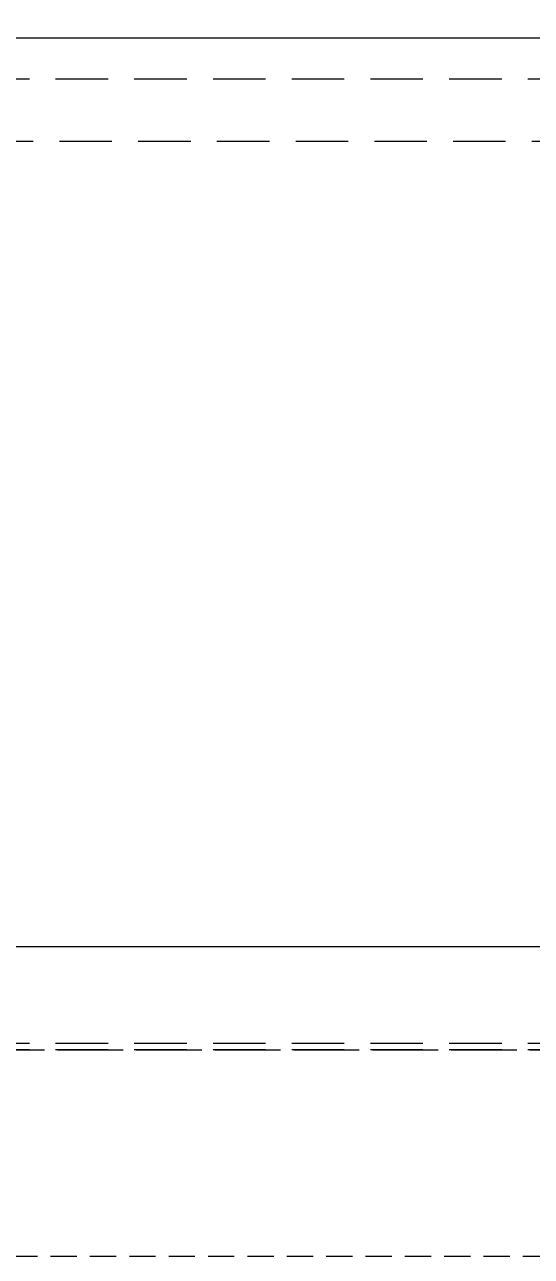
# Model space of a CAD drawing. Header units: millimetres. Extents: x -20000 to 230000, y -17405 to 24510.
# Drawn here: x 4842.1 to 4964.7, y -5852.1 to -5553.9 of the extents above; entities that cross this region are included whole.
import ezdxf
from ezdxf.enums import TextEntityAlignment as Align

# ---------------------------------------------------------------- set-up
doc = ezdxf.new("R2010")
doc.units = ezdxf.units.MM
doc.header["$PDMODE"] = 35
doc.header["$PDSIZE"] = 0.5
doc.linetypes.add('CACHE', pattern=[9.525, 6.35, -3.175])
doc.layers.get('0').update_dxf_attribs({"lineweight": 13})
doc.layers.get('Defpoints').update_dxf_attribs({"true_color": 0xc2a584})
for name, color, linetype, lineweight in [('1 - Aluminium', 150, 'Continuous', 13), ('1 - Cotation', 32, 'Continuous', 13), ('1 - INTERROMPU', 253, 'CACHE', 13), ('1 - PVC', 7, 'Continuous', 13)]:
    doc.layers.add(name, color=color, linetype=linetype, lineweight=lineweight)
doc.styles.get("Standard").update_dxf_attribs({"font": 'ARIALUNI.TTF'})
doc.styles.add('Texte Poralu', font='tahomabd.ttf')
doc.dimstyles.new('100 - 1000', dxfattribs={"dimtxt": 15, "dimasz": 15, "dimexe": 5, "dimexo": 2.5, "dimgap": 8, "dimtad": 1, "dimdec": 1, "dimtxsty": 'Texte Poralu', "dimcen": 10, "dimazin": 0, "dimtfac": 1, "dimtdec": 1, "dimtmove": 0, "dimatfit": 3, "dimfxl": 1, "dimarcsym": 0})

# ---------------------------------------------------------------- blocks, each defined once
blk = doc.blocks.new('*U899')
at = {"layer": '1 - PVC', "linetype": 'ByBlock'}
blk.add_lwpolyline([(-340, 118), (340, 118)], dxfattribs=at)
for tag, p in [('PA1', (-320, 123)), ('PA2', (320, 123))]:
    blk.add_attdef(tag, text='', height=4).set_placement(p, align=Align.MIDDLE_CENTER)
blk = doc.blocks.new('*U930')
at = {"layer": '1 - Aluminium', "linetype": 'CACHE', "ltscale": 2}
for points in [[(-338.5, 245), (338.5, 245), (338.5, 235), (-338.5, 235)], [(338.5, 1.5), (-338.5, 1.5), (-338.5, 0), (338.5, 0)]]:
    blk.add_lwpolyline(points, close=True, dxfattribs=at)
at = {"layer": '1 - Aluminium', "linetype": 'ByBlock', "ltscale": 2}
blk.add_lwpolyline([(-338.5, 25), (-338.5, 245), (338.5, 245), (338.5, 25)], dxfattribs=at)
at = {"layer": '1 - Aluminium', "linetype": 'CACHE', "ltscale": 2}
blk.add_lwpolyline([(338.5, 0), (-338.5, 0), (-338.5, 25)], dxfattribs=at)
blk = doc.blocks.new('*D915')
at = {"layer": '1 - Cotation', "color": 0, "lineweight": -2, "transparency": 16777216}
for p, q in [((4660, -5579.57), (4660, -5504.26)), ((5340, -5579.57), (5340, -5504.26)), ((4675, -5509.26), (5325, -5509.26))]:
    blk.add_line(p, q, dxfattribs=at)
at = {"layer": '1 - Cotation', "color": 0, "transparency": 16777216}
for points in [[(4675, -5506.76), (4675, -5511.76), (4660, -5509.26)], [(5325, -5506.76), (5325, -5511.76), (5340, -5509.26)]]:
    blk.add_solid(points, dxfattribs=at)
at = {"layer": 'Defpoints', "color": 0, "transparency": 16777216}
for p in [(5340, -5509.26), (4660, -5582.07), (5340, -5582.07)]:
    blk.add_point(p, dxfattribs=at)
at = {"layer": '1 - Cotation', "color": 0, "transparency": 16777216, "insert": (5000, -5493.76), "char_height": 15, "attachment_point": 5, "style": 'Texte Poralu'}
blk.add_mtext('L', dxfattribs=at)

msp = doc.modelspace()

# ---------------------------------------------------------------- linework, layer by layer
at = {"layer": '1 - INTERROMPU', "ltscale": 2}
msp.add_line((4660, -5582.07), (5340, -5582.07), dxfattribs=at)
at = {"layer": '1 - INTERROMPU'}
msp.add_lwpolyline([(4650, -5832.07), (4650, -5832.07), (4650, -5802.07), (5350, -5802.07), (5350, -5832.07), (5350, -5832.07), (5350, -5852.07), (4650, -5852.07)], close=True, dxfattribs=at)

# ---------------------------------------------------------------- block references
for name, p in [('*U930', (5000, -5802.07)), ('*U899', (5000, -5895.07))]:
    msp.add_blockref(name, p)

# ---------------------------------------------------------------- dimensions: what is measured, and where the dimension line sits
at = {"layer": '1 - Cotation'}
dim = msp.add_linear_dim(base=(5340, -5509.26), p1=(4660, -5582.07), p2=(5340, -5582.07), text='L', dimstyle='100 - 1000', dxfattribs=at)
dim.commit()
dim.dimension.update_dxf_attribs({"geometry": '*D915', "text_midpoint": (5000, -5493.76)})

doc.saveas('drawing.dxf')
